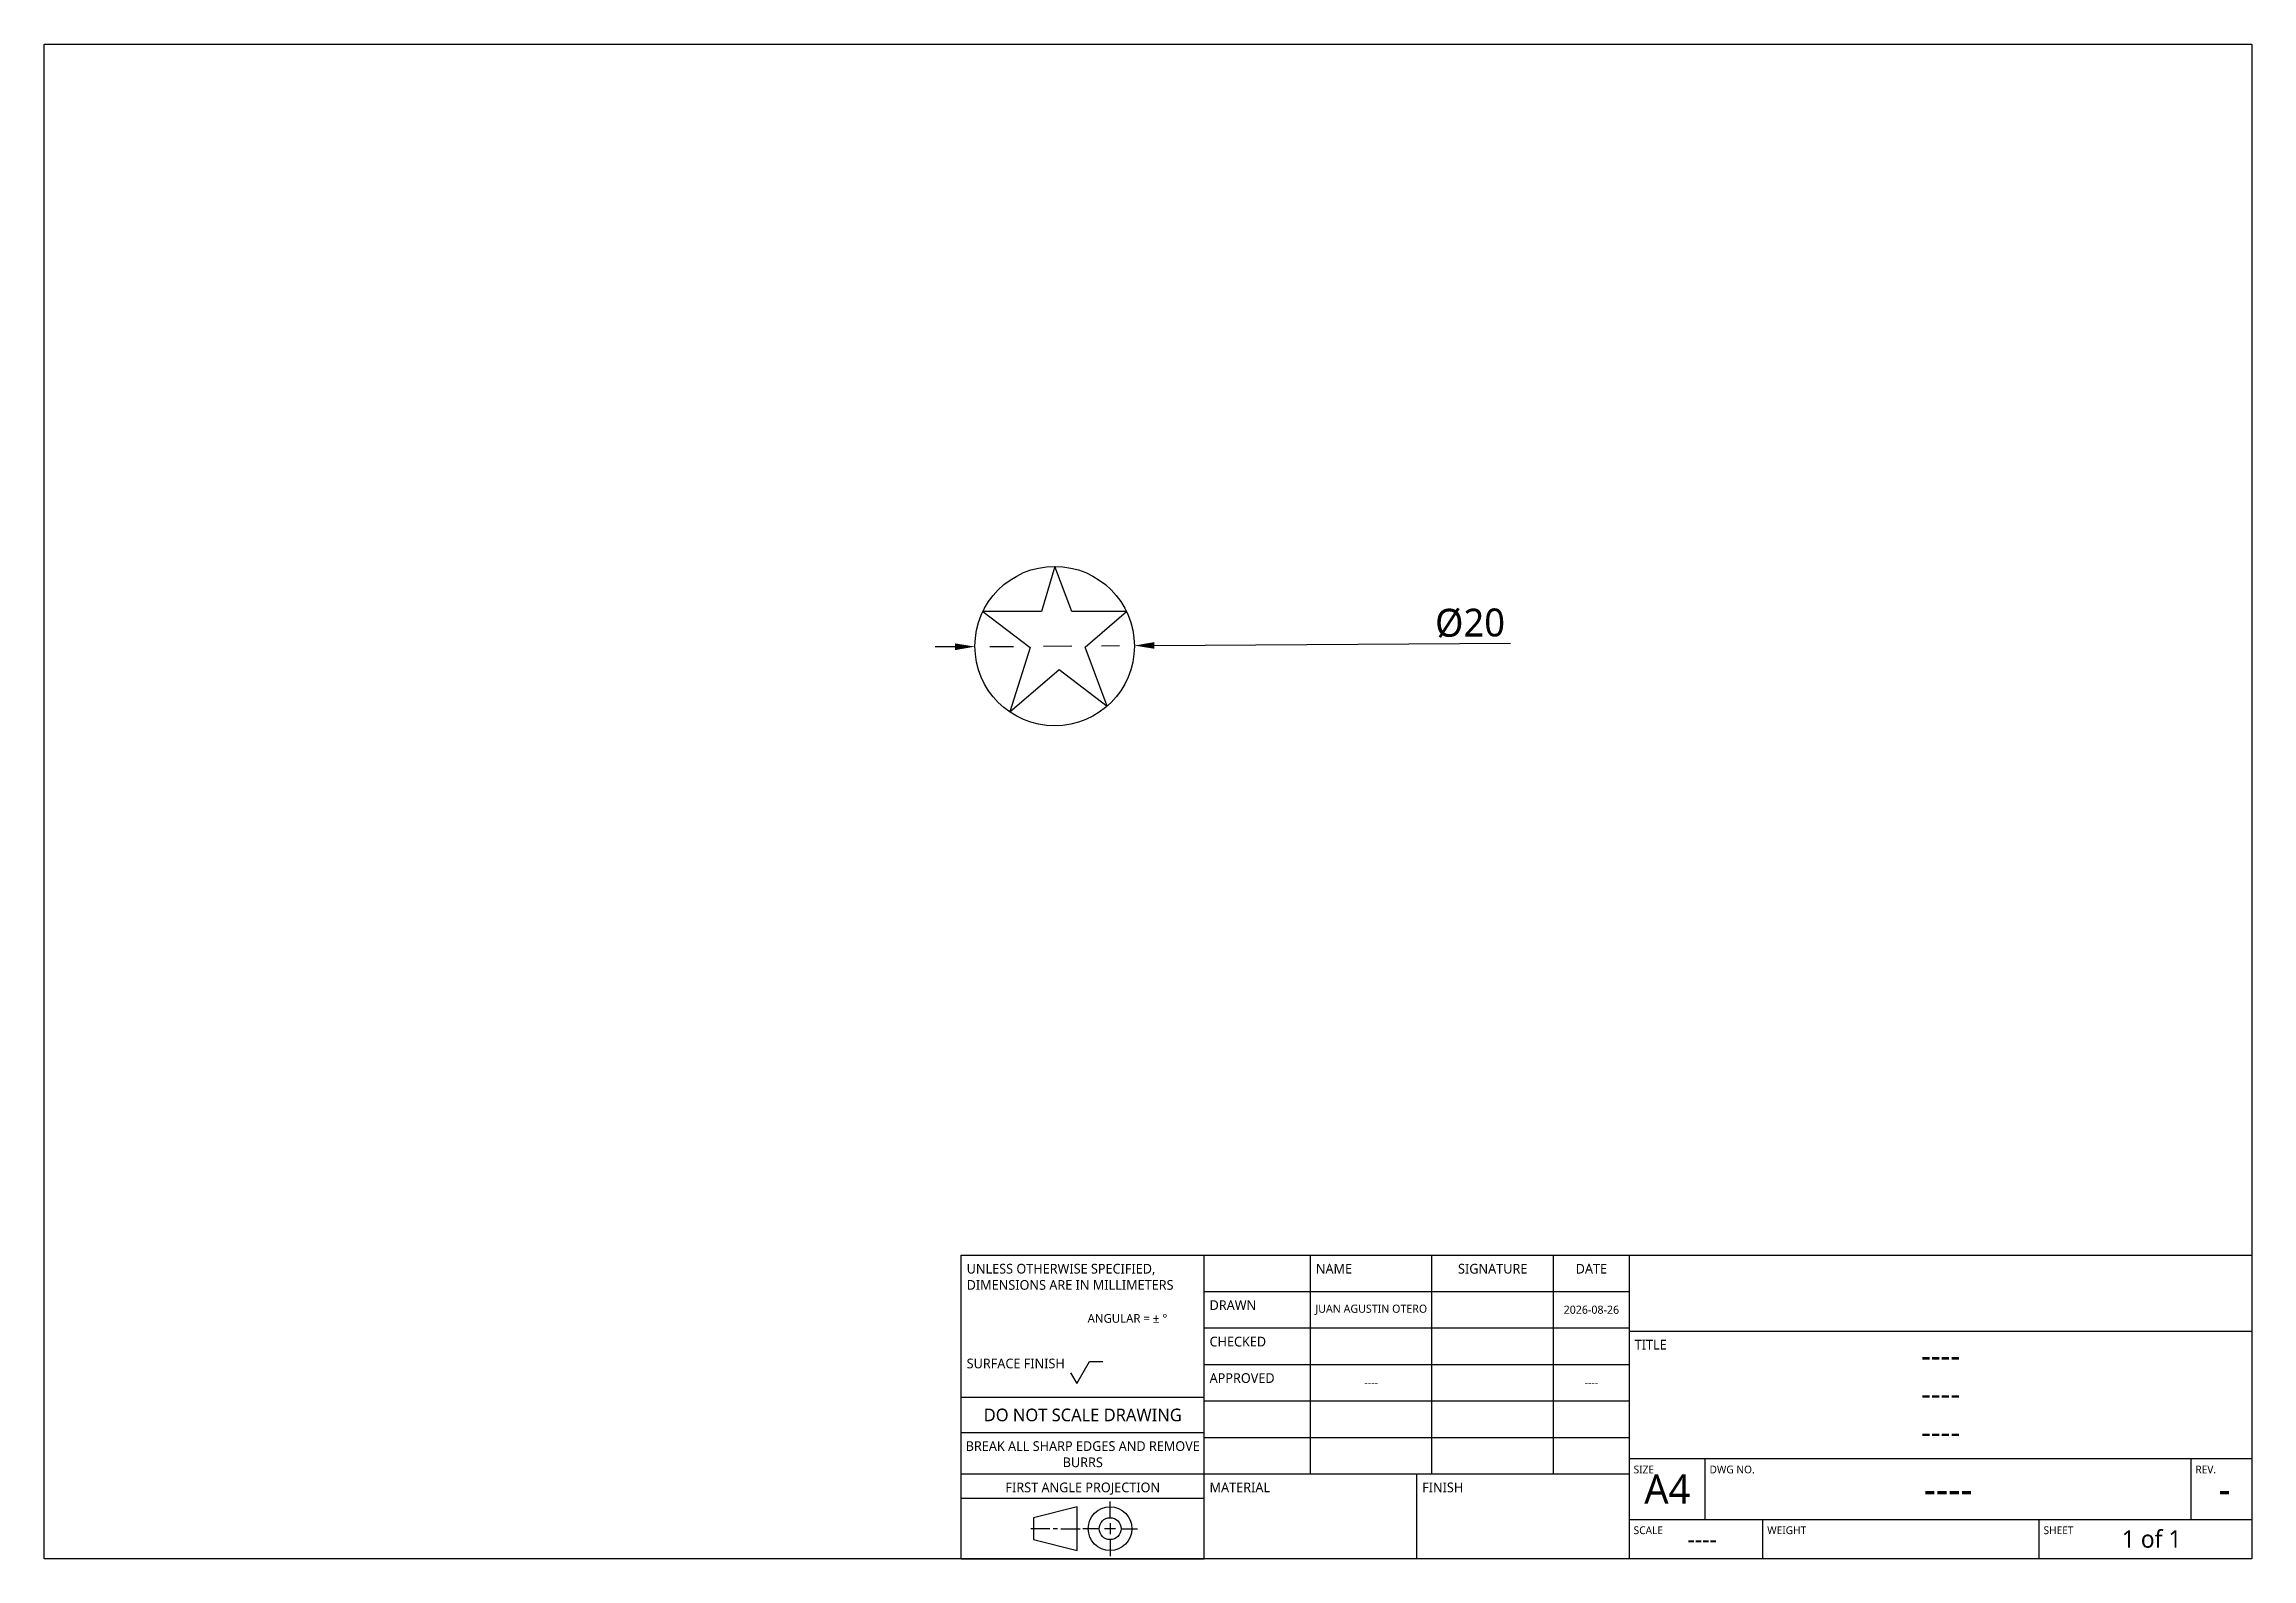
# Model space of a CAD drawing. Extents: x 20 to 297, y 10 to 200.
import ezdxf

# ---------------------------------------------------------------- set-up
doc = ezdxf.new("R2010")
doc.units = 0
doc.header["$LTSCALE"] = 12.7
doc.header["$MEASUREMENT"] = 0
doc.header["$PDMODE"] = 33
doc.header["$PDSIZE"] = 1
doc.layers.get('DEFPOINTS').update_dxf_attribs({"linetype": 'CONTINUOUS'})
for name, color, linetype in [('ANNOTATION_TEXT', 7, 'CONTINUOUS'), ('BORDER_FRAME', 7, 'CONTINUOUS'), ('SKETCHED_GEOMETRY', 7, 'CONTINUOUS'), ('TITLE_BLOCK', 7, 'CONTINUOUS')]:
    doc.layers.add(name, color=color, linetype=linetype)
doc.styles.add('ONSHAPE-STANDARD', font='NotoSans-Regular.ttf')
doc.styles.add('ONSHAPE-STANDARD-DIMENSION', font='')
doc.styles.add('ONSHAPE-STANDARD-FIELDS', font='')
doc.styles.get('ONSHAPE-STANDARD-DIMENSION').set_extended_font_data('Noto Sans')
doc.styles.get('ONSHAPE-STANDARD-FIELDS').set_extended_font_data('Noto Sans')
doc.dimstyles.new('ONSHAPE-ISO-25$3', dxfattribs={"dimtxt": 3.5, "dimasz": 2.5, "dimexe": 1.25, "dimexo": 0.625, "dimtad": 1, "dimtxsty": 'ONSHAPE-STANDARD-DIMENSION', "dimcen": 0, "dimclrd": 7, "dimclre": 7, "dimclrt": 7, "dimadec": 1, "dimazin": 3, "dimtfac": 1, "dimtmove": 0, "dimatfit": 3})

# ---------------------------------------------------------------- blocks, each defined once
blk = doc.blocks.new('*D1')
at = {"layer": 'ANNOTATION_TEXT', "color": 7}
for p, q in [((159.29, 124.57), (203.98, 124.87)), ((134.29, 124.41), (131.79, 124.39)), ((138.67, 124.44), (141.63, 124.46)), ((145.38, 124.48), (148.93, 124.51)), ((152.68, 124.53), (154.92, 124.55))]:
    blk.add_line(p, q, dxfattribs=at)
for points in [[(134.29, 123.99), (134.29, 124.83), (136.79, 124.43)], [(159.29, 124.99), (159.29, 124.16), (156.79, 124.56)]]:
    blk.add_solid(points, dxfattribs=at)
at = {"layer": 'DEFPOINTS', "color": 0}
for p in [(136.79, 124.43), (156.79, 124.56)]:
    blk.add_point(p, dxfattribs=at)
at = {"layer": 'ANNOTATION_TEXT', "color": 7, "insert": (198.91, 127.36), "char_height": 3.5, "attachment_point": 5, "rotation": 0.3769, "style": 'ONSHAPE-STANDARD-DIMENSION'}
blk.add_mtext('%%c20', dxfattribs=at)

msp = doc.modelspace()

# ---------------------------------------------------------------- linework, layer by layer
at = {"layer": 'BORDER_FRAME'}
for p, q in [((20, 10), (20, 200)), ((20, 200), (297, 200)), ((297, 200), (297, 10)), ((297, 10), (20, 10))]:
    msp.add_line(p, q, dxfattribs=at)
at = {"layer": 'SKETCHED_GEOMETRY'}
for p, q in [((146.792, 134.492), (145.128, 128.82)), ((148.927, 128.82), (146.792, 134.492)), ((145.128, 128.82), (137.777, 128.82)), ((137.777, 128.82), (143.708, 124.319)), ((155.807, 128.82), (148.927, 128.82)), ((150.609, 124.353), (155.807, 128.82)), ((143.708, 124.319), (141.157, 116.231)), ((153.386, 116.975), (150.609, 124.353)), ((141.157, 116.231), (147.351, 121.554)), ((147.351, 121.554), (153.386, 116.975))]:
    msp.add_line(p, q, dxfattribs=at)
msp.add_circle((146.792, 124.492), 10, dxfattribs=at)
at = {"layer": 'TITLE_BLOCK'}
for p, q in [((135.075, 10), (135.075, 48.1)), ((135.075, 48.1), (165.555, 48.1)), ((165.555, 10), (165.555, 48.1)), ((165.555, 48.1), (218.895, 48.1)), ((178.89, 20.668), (178.89, 48.1)), ((194.13, 20.668), (194.13, 48.1)), ((209.37, 20.668), (209.37, 48.1)), ((218.895, 10), (218.895, 48.1)), ((218.895, 48.1), (297, 48.1)), ((165.555, 43.528), (218.895, 43.528)), ((165.555, 38.956), (218.895, 38.956)), ((218.895, 38.575), (297, 38.575)), ((148.791, 33.317), (149.553, 31.997)), ((149.553, 31.997), (151.153, 34.769)), ((151.153, 34.769), (152.83, 34.769)), ((165.555, 34.384), (218.895, 34.384)), ((135.075, 30.269), (165.555, 30.269)), ((165.555, 29.812), (218.895, 29.812)), ((135.075, 25.85), (165.555, 25.85)), ((165.555, 25.24), (218.895, 25.24)), ((218.895, 22.573), (297, 22.573)), ((228.42, 14.953), (228.42, 22.573)), ((289.38, 14.953), (289.38, 22.573)), ((135.075, 20.668), (165.555, 20.668)), ((165.555, 20.668), (218.895, 20.668)), ((192.225, 10), (192.225, 20.668)), ((135.075, 17.62), (165.555, 17.62)), ((153.744, 15.151), (153.744, 17.209)), ((149.629, 16.523), (144.143, 15.151)), ((144.143, 15.151), (144.143, 12.408)), ((149.629, 11.036), (149.629, 16.523)), ((153.744, 14.465), (153.744, 13.094)), ((218.895, 14.953), (297, 14.953)), ((235.659, 10), (235.659, 14.953)), ((270.33, 10), (270.33, 14.953)), ((146.2, 13.78), (143.8, 13.78)), ((144.143, 12.408), (149.629, 11.036)), ((147.16, 13.78), (146.612, 13.78)), ((147.572, 13.78), (149.972, 13.78)), ((152.372, 13.78), (150.315, 13.78)), ((154.43, 13.78), (153.058, 13.78)), ((153.744, 12.408), (153.744, 10.351)), ((155.116, 13.78), (157.173, 13.78)), ((135.075, 10), (165.555, 10))]:
    msp.add_line(p, q, dxfattribs=at)
for radius in [2.743, 1.372]:
    msp.add_circle((153.744, 13.78), radius, dxfattribs=at)

# ---------------------------------------------------------------- texts
for s, insert, char_height, width, attachment_point, style in [('UNLESS OTHERWISE SPECIFIED, DIMENSIONS ARE IN MILLIMETERS', (135.746, 47.003), 1.2192, 29.8704, 1, 'ONSHAPE-STANDARD'), ('NAME', (179.561, 47.003), 1.2192, 14.9352, 1, 'ONSHAPE-STANDARD'), ('SIGNATURE', (201.75, 47.003), 1.2192, 14.9352, 2, 'ONSHAPE-STANDARD'), ('DATE', (214.132, 47.003), 1.2192, 9.3345, 2, 'ONSHAPE-STANDARD'), ('DRAWN', (166.226, 42.431), 1.2192, 13.0683, 1, 'ONSHAPE-STANDARD'), ('JUAN AGUSTIN OTERO', (186.51, 41.242), 1.02413, 15.24, 5, 'ONSHAPE-STANDARD-FIELDS'), ('2026-08-26', (214.132, 41.242), 1.0241, 9.525, 5, 'ONSHAPE-STANDARD-FIELDS'), ('^JANGULAR = ± °^J', (150.919, 42.54), 1.09728, 14.9352, 1, 'ONSHAPE-STANDARD'), ('CHECKED', (166.226, 37.859), 1.2192, 13.0683, 1, 'ONSHAPE-STANDARD'), ('TITLE', (219.566, 37.478), 1.2192, 9.3345, 1, 'ONSHAPE-STANDARD'), ('SURFACE FINISH', (135.746, 35.116), 1.2192, 14.9352, 1, 'ONSHAPE-STANDARD'), ('APPROVED', (166.226, 33.287), 1.2192, 13.0683, 1, 'ONSHAPE-STANDARD'), ('----', (257.947, 35.527), 2.9261, 70.485, 5, 'ONSHAPE-STANDARD-FIELDS'), ('----', (186.51, 32.098), 1.0241, 15.24, 5, 'ONSHAPE-STANDARD-FIELDS'), ('----', (214.132, 32.098), 1.0241, 9.525, 5, 'ONSHAPE-STANDARD-FIELDS'), ('----', (257.947, 30.726), 2.9261, 70.485, 5, 'ONSHAPE-STANDARD-FIELDS'), ('DO NOT SCALE DRAWING', (150.315, 28.843), 1.58496, 29.8704, 2, 'ONSHAPE-STANDARD'), ('----', (257.947, 25.926), 2.9261, 70.485, 5, 'ONSHAPE-STANDARD-FIELDS'), ('BREAK ALL SHARP EDGES AND REMOVE BURRS', (150.315, 24.752), 1.2192, 29.8704, 2, 'ONSHAPE-STANDARD'), ('FIRST ANGLE PROJECTION', (150.315, 19.571), 1.2192, 29.8704, 2, 'ONSHAPE-STANDARD'), ('MATERIAL', (166.226, 19.571), 1.2192, 26.1366, 1, 'ONSHAPE-STANDARD'), ('FINISH', (192.896, 19.571), 1.2192, 26.1366, 1, 'ONSHAPE-STANDARD'), ('SIZE', (219.431, 21.695), 0.9754, 9.3345, 1, 'ONSHAPE-STANDARD'), ('A4', (223.657, 18.763), 3.6576, 9.525, 5, 'ONSHAPE-STANDARD-FIELDS'), ('DWG NO.', (228.956, 21.695), 0.9754, 59.7408, 1, 'ONSHAPE-STANDARD'), ('REV.', (289.916, 21.695), 0.9754, 7.4676, 1, 'ONSHAPE-STANDARD'), ('----', (258.9, 18.763), 3.6576, 60.96, 5, 'ONSHAPE-STANDARD-FIELDS'), ('-', (293.571, 18.763), 3.658, 6.858, 5, 'ONSHAPE-STANDARD-FIELDS'), ('SCALE', (219.431, 14.075), 0.9754, 16.42872, 1, 'ONSHAPE-STANDARD'), ('WEIGHT', (236.195, 14.075), 0.9754, 33.97758, 1, 'ONSHAPE-STANDARD'), ('SHEET', (270.866, 14.075), 0.9754, 26.1366, 1, 'ONSHAPE-STANDARD'), ('----', (228.039, 12.476), 2.1946, 15.24, 5, 'ONSHAPE-STANDARD-FIELDS'), ('1 of 1', (284.427, 12.476), 2.1946, 25.146, 5, 'ONSHAPE-STANDARD-FIELDS')]:
    msp.add_mtext(s, dxfattribs=dict(at, insert=insert, char_height=char_height, width=width, attachment_point=attachment_point, style=style))

# ---------------------------------------------------------------- dimensions: what is measured, and where the dimension line sits
at = {"layer": 'ANNOTATION_TEXT'}
dim = msp.add_diameter_dim_2p(p1=(136.792, 124.427), p2=(156.792, 124.558), text='%%c20', dimstyle='ONSHAPE-ISO-25$3', override={"dimscale": 1, "dimlfac": 1, "dimpost": '%%c<>', "dimtofl": 1, "dimtmove": 0, "dimatfit": 3}, dxfattribs=at)
dim.commit()
dim.dimension.update_dxf_attribs({"geometry": '*D1', "text_midpoint": (198.929, 124.835), "dimtype": 163})

doc.saveas('drawing.dxf')
